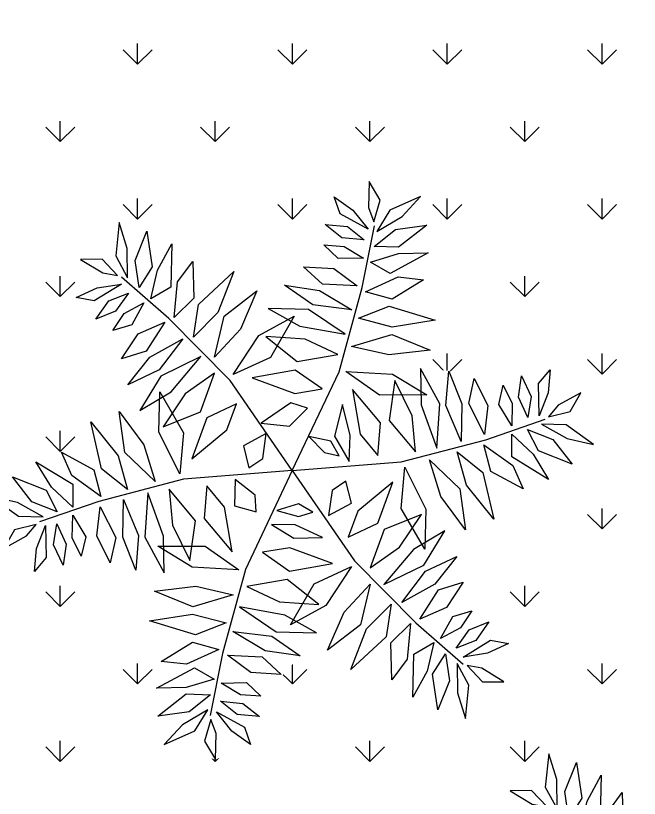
# Model space of a CAD drawing. Header units: inches. Extents: x -162 to 906, y 35 to 488.
# Drawn here: x 378.2 to 389.59, y 53.07 to 67.36 of the extents above; entities that cross this region are included whole.
import ezdxf

# ---------------------------------------------------------------- set-up
doc = ezdxf.new("R2010")
doc.units = ezdxf.units.IN
doc.header["$LTSCALE"] = 0.02
doc.header["$MEASUREMENT"] = 0
doc.set_wipeout_variables(frame=1)
for name, color, linetype, true_color in [('green bed', 7, 'Continuous', 0x145200), ('jogging track', 7, 'Continuous', 0x5e5e5e), ('PLANTS', 7, 'Continuous', 0x218500)]:
    doc.layers.add(name, color=color, linetype=linetype, true_color=true_color)
pattern_1 = [(90, (0, 0), (-1.414213562, 1.414213562), [0.375, -2.453427126]), (45, (0, 0), (-1.414213562373095, 1.414213562373095), [0.375, -1.625]), (135, (0, 0), (-1.414213562373095, -1.414213562373095), [0.375, -1.625])]

# ---------------------------------------------------------------- blocks, each defined once
blk = doc.blocks.new('AE24K')
blk.add_wipeout([(0.3551949136237864, 0.106527245213756), (0.38330191728022445, 0.1775314773046348), (0.41041712122815666, 0.21809228762336175), (0.43506982731359295, 0.26200622175611277), (0.4554456494808166, 0.31084019148061803), (0.3890162718492929, 0.3819055057928529), (0.31972971232035413, 0.39072740178981236), (0.2797292211111111, 0.35543979935044767), (0.25901468925789917, 0.32456315413532466), (0.20687119343616403, 0.3093698816316339), (0.15972775670914602, 0.29809744769291857), (0.11258432920789105, 0.27702290811600006), (0.11142148636233783, 0.31476039346794793), (0.09277667140585141, 0.3667647924609607), (0.03790418566355835, 0.4207149325475328), (0.019988087261599063, 0.4666459893664343), (-0.005969354658331594, 0.510379431192467), (-0.04147268311387729, 0.5498476051024905), (-0.1362317311181524, 0.5278507198698508), (-0.17851500822055766, 0.47225775739199527), (-0.16795529215072422, 0.419972516947561), (-0.1494728034445888, 0.38222568128481527), (-0.16448658055298898, 0.33384064598641294), (-0.17888727301417937, 0.28743140412639634), (-0.1836167167719829, 0.2360123434706891), (-0.21687975319873593, 0.25387403876085846), (-0.2704666659214252, 0.2584996208172765), (-0.3940080310552272, 0.24024808018120325), (-0.496918332594694, 0.23900740439610946), (-0.5252480029674436, 0.1459452233027616), (-0.4982447205409093, 0.08153034637642054), (-0.44768451326183395, 0.06453270837135139), (-0.4091404009994495, 0.06191898170415944), (-0.33802384679952335, -0.010720428861257014), (-0.29620104597987235, -0.04101056464531072), (-0.36401596714995504, -0.10303544308668999), (-0.37909859344962005, -0.18069286674086438), (-0.43901688124796384, -0.2603593257633241), (-0.45544564948081406, -0.3108402007063801), (-0.38901627184929033, -0.381905505792852), (-0.31972971232035263, -0.39072741101557507), (-0.27972923033687286, -0.3554398085762094), (-0.25906997139880744, -0.3243707884177137), (-0.2068711934361634, -0.3093698816316328), (-0.15947926158348955, -0.29863663283042774), (-0.11258432920788863, -0.2770229173417623), (-0.11365319668754298, -0.316380674289061), (-0.0379041856635559, -0.4207149417732956), (0.00936913341203704, -0.5077846254225241), (0.041472683113879735, -0.5498476051024893), (0.13623173111815384, -0.527850729095613), (0.17851499899479592, -0.4722577573919948), (0.16795528292496245, -0.41997251694756044), (0.15465956208624643, -0.3873626240687301), (0.16777801166598272, -0.3346156046435458), (0.1788872730893657, -0.287431404989861), (0.18361671677198546, -0.23601235269645104), (0.21687975319873834, -0.2538740387608571), (0.2712392865183427, -0.2637293586000331), (0.34572554723691984, -0.24049317616737786), (0.3940820231010254, -0.246385504689294), (0.4444389524248509, -0.24577840694274355), (0.49691833259469553, -0.23900740439610846), (0.5252480029674442, -0.14594522330276039), (0.49824471131514847, -0.08153035560218291), (0.4476845132618352, -0.06453271759711332), (0.41058727741042117, -0.062031723957523655), (0.37327179966973284, -0.022436010876364154), (0.338023846799526, 0.010720428861258124), (0.2960075306288286, 0.043771514977265946), (0.3283012395610764, 0.06088635470709014)])
for p, q in [((-0.0414726831138772, 0.549847605102491), (-0.07777240710869737, 0.5006975833749423)), ((-0.0527355222590753, 0.5019136588729922), (-0.0414726831138772, 0.549847605102491)), ((-0.1022762273722977, 0.5082464993676798), (-0.1362317311181522, 0.5278507198698512)), ((-0.1362317311181522, 0.5278507198698512), (-0.1139274895912346, 0.4861054984912498)), ((-0.09308310512382612, 0.4682974141098621), (-0.1022762273722977, 0.5082464993676798)), ((-0.07952156564429469, 0.4555188743617307), (-0.0527355222590753, 0.5019136588729922)), ((-0.07777240710869737, 0.5006975833749423), (-0.07952156564429469, 0.4555188743617307)), ((-0.05149821828036583, 0.4756306225379459), (-0.005969354658331483, 0.5103794311924674)), ((-0.005969354658331483, 0.5103794311924674), (-0.03082975988756598, 0.4496761433005454)), ((-0.1139274895912346, 0.4861054984912498), (-0.09308310512382612, 0.4682974141098621)), ((-0.1537160373471247, 0.4505168963083128), (-0.1785150082205575, 0.4722577573919957)), ((-0.1785150082205575, 0.4722577573919957), (-0.1368368489131875, 0.4679899655579551)), ((-0.07019916277893401, 0.4295166794781067), (-0.05149821828036583, 0.4756306225379459)), ((-0.1368368489131875, 0.4679899655579551), (-0.0949981336523642, 0.4512575405617887)), ((-0.05250655727299147, 0.3533181598595703), (-0.0885694836089419, 0.4623922892135215)), ((-0.02519805892919624, 0.4398263127903532), (0.02129362377083144, 0.4674208743674266)), ((0.02129362377083144, 0.4674208743674266), (-0.0205392239047244, 0.4008455082622233)), ((-0.0949981336523642, 0.4512575405617887), (-0.1537160373471247, 0.4505168963083128)), ((-0.03082975988756598, 0.4496761433005454), (-0.07019916277893401, 0.4295166794781067)), ((-0.1679552921507241, 0.4199725169475612), (-0.1303716187194786, 0.4370389975961211)), ((-0.1303716187194786, 0.4370389975961211), (-0.09217697835945593, 0.430658432229444)), ((-0.09217697835945593, 0.430658432229444), (-0.1294034948277618, 0.4142105482156615)), ((-0.06230534163651669, 0.4010400980553759), (-0.02519805892919624, 0.4398263127903532)), ((-0.1294034948277618, 0.4142105482156615), (-0.1679552921507241, 0.4199725169475612)), ((-0.004860777750733902, 0.4025158972333451), (0.03790418566355847, 0.4207149325475332)), ((0.03790418566355847, 0.4207149325475332), (0.005605675080954775, 0.3618316478252717)), ((-0.1515725973782844, 0.3865948780928483), (-0.1179641760621761, 0.4026572820512881)), ((-0.1179641760621761, 0.4026572820512881), (-0.07691235380473849, 0.4012254989885826)), ((-0.07691235380473849, 0.4012254989885826), (-0.1164370170615987, 0.3778564844767831)), ((-0.0205392239047244, 0.4008455082622233), (-0.06230534163651669, 0.4010400980553759)), ((-0.04330338816861534, 0.3496542956971389), (-0.004860777750733902, 0.4025158972333451)), ((-0.1164370170615987, 0.3778564844767831), (-0.1515725973782844, 0.3865948780928483)), ((0.3133010622769312, 0.3583804374999429), (0.3197297123203544, 0.3907274017898126)), ((0.3197297123203544, 0.3907274017898126), (0.3368727760275583, 0.3524991704267157)), ((0.3890162718492931, 0.3819055057928531), (0.3640159671499585, 0.3417168459215039)), ((0.3890162718492931, 0.3426970555627484), (0.3890162718492931, 0.3819055057928531)), ((-0.1644865805529889, 0.3338406459864132), (-0.1148891923519049, 0.3579925402946942)), ((-0.1148891923519049, 0.3579925402946942), (-0.06208753982366044, 0.3514265739948095)), ((0.005605675080954775, 0.3618316478252717), (-0.04330338816861534, 0.3496542956971389)), ((0.007106863558692389, 0.3477681991613624), (0.09277667140585155, 0.3667647924609612)), ((0.09277667140585155, 0.3667647924609612), (0.03016673197819308, 0.3171338593856179)), ((0.3433014260709815, 0.3078995625568863), (0.3133010622769312, 0.3583804374999429)), ((-0.06208753982366044, 0.3514265739948095), (-0.1186519474679111, 0.3230491326212559)), ((-0.01372579496394621, 0.1989606921142477), (-0.05250655727299147, 0.3533181598595703)), ((-0.0310252261282038, 0.3013256897781131), (0.007106863558692389, 0.3477681991613624)), ((0.2797292211111113, 0.3554397993504481), (0.3133010622769312, 0.331424630849797)), ((0.2940151121466652, 0.3191719872698378), (0.2797292211111113, 0.3554397993504481)), ((0.3368727760275583, 0.3524991704267157), (0.3433014260709815, 0.3078995625568863)), ((0.3590159080552429, 0.3147610392713576), (0.3890162718492931, 0.3426970555627484)), ((-0.1186519474679111, 0.3230491326212559), (-0.1644865805529889, 0.3338406459864132)), ((0.3133010622769312, 0.331424630849797), (0.3268726578381287, 0.2951568187691866)), ((0.3640159671499585, 0.3417168459215039), (0.3590159080552429, 0.3147610392713576)), ((0.03016673197819308, 0.3171338593856179), (-0.0310252261282038, 0.3013256897781131)), ((0.03635746804542439, 0.3053116714556179), (0.111421486362338, 0.3147603934679482)), ((0.111421486362338, 0.3147603934679482), (0.05003824128594125, 0.2701948009862924)), ((0.2590146892578993, 0.3245631541353249), (0.2897293485263042, 0.3034886145584061)), ((0.2690148074473289, 0.2897656519036995), (0.2590146892578993, 0.3245631541353249)), ((0.3268726578381287, 0.2951568187691866), (0.2940151121466652, 0.3191719872698378)), ((0.3947306264183617, 0.3177016774208532), (0.3547301352091203, 0.2966271378439349)), ((0.4554456494808168, 0.3108401914806183), (0.3947306264183617, 0.3177016774208532)), ((-0.1782960900903792, 0.2873770280574246), (-0.1180669418362115, 0.3103394447423784)), ((-0.1180669418362115, 0.3103394447423784), (-0.04943157356272021, 0.3086534181029754)), ((-0.04943157356272021, 0.3086534181029754), (-0.1154217033921476, 0.2815939415540214)), ((-0.01691470762147951, 0.2502895807405507), (0.03635746804542439, 0.3053116714556179)), ((0.2068711934361644, 0.3093698816316341), (0.2525860392144761, 0.2784932271907485)), ((0.2204427889973637, 0.264280164328301), (0.2068711934361644, 0.3093698816316341)), ((0.2797292211111113, 0.2221310851744644), (0.3561587261578261, 0.3078995625568863)), ((0.2897293485263042, 0.3034886145584061), (0.3090152986565702, 0.2672208024777967)), ((0.4083022219795609, 0.2966271378439349), (0.4554456494808168, 0.3108401914806183)), ((-0.1154217033921476, 0.2815939415540214), (-0.1782960900903792, 0.2873770280574246)), ((0.1597277567091462, 0.298097447692919), (0.209728366107818, 0.2574186876138302)), ((0.18615665235719, 0.2407550960353908), (0.1597277567091462, 0.298097447692919)), ((0.3090152986565702, 0.2672208024777967), (0.2690148074473289, 0.2897656519036995)), ((0.3547301352091203, 0.2966271378439349), (0.4083022219795609, 0.2966271378439349)), ((0.1125843292078912, 0.2770229081160003), (0.1461561703737102, 0.2196805564584725)), ((0.1747279432190529, 0.2378144671116589), (0.1125843292078912, 0.2770229081160003)), ((0.2525860392144761, 0.2784932271907485), (0.2733005710676881, 0.2294826713224394)), ((0.3368727760275583, 0.2755525982670166), (0.3861590899518781, 0.2824140749814874)), ((0.3740160853393864, 0.2515374205406018), (0.3368727760275583, 0.2755525982670166)), ((0.3861590899518781, 0.2824140749814874), (0.4390168812479658, 0.260359325763325)), ((-0.2976226622517535, 0.1800388274949314), (-0.2712392865183419, 0.2637293493742709)), ((-0.2712392865183419, 0.2637293493742709), (-0.2595626165481084, 0.1846920901585531)), ((-0.1185893967947846, 0.2702260670970928), (-0.1836167167719829, 0.2360123434706893)), ((-0.03784705051331105, 0.26402446308105), (-0.1185893967947846, 0.2702260670970928)), ((-0.117170861927745, 0.2364152325408106), (-0.03784705051331105, 0.26402446308105)), ((0.05003824128594125, 0.2701948009862924), (-0.01691470762147951, 0.2502895807405507)), ((0.209728366107818, 0.2574186876138302), (0.2425859117992841, 0.1971357070325692)), ((0.2733005710676881, 0.2294826713224394), (0.2204427889973637, 0.264280164328301)), ((0.4390168812479658, 0.260359325763325), (0.3740160853393864, 0.2515374205406018)), ((-0.437657308232243, 0.193216547556458), (-0.4449862266805331, 0.2500201054291424)), ((-0.4449862266805331, 0.2500201054291424), (-0.4048458452269514, 0.1981387227599445)), ((-0.3934997896995123, 0.1980909978879559), (-0.3941515345007414, 0.252151256681671)), ((-0.3941515345007414, 0.252151256681671), (-0.3574120091580459, 0.1826352616527362)), ((-0.3510193764933662, 0.1970483944115564), (-0.3453977316166643, 0.2431834552428986)), ((-0.3453977316166643, 0.2431834552428986), (-0.3105525598676291, 0.1857704803696212)), ((-0.2462289349631019, 0.1841423269415046), (-0.2168797531987359, 0.2538740387608587)), ((-0.2168797531987359, 0.2538740387608587), (-0.2089764387461948, 0.1784317918383174)), ((-0.1740427550269557, 0.1845792313997987), (-0.1351592269438759, 0.246618861836212)), ((-0.1351592269438759, 0.246618861836212), (-0.1357914223533117, 0.1604750619635067)), ((-0.003699706251676815, 0.2055440674289084), (0.072828929618451, 0.2430150573908971)), ((0.072828929618451, 0.2430150573908971), (0.145998585115942, 0.2403607592475692)), ((0.3368727760275583, 0.218210246609488), (0.3161582349485847, 0.2544780586900974)), ((0.3161582349485847, 0.2544780586900974), (0.3683017307703178, 0.2417353149023986)), ((-0.4610377442386344, 0.2052865210290573), (-0.496918332594694, 0.2390074043961099)), ((-0.496918332594694, 0.2390074043961099), (-0.4725030335270572, 0.1829959059540891)), ((-0.1836167167719829, 0.2360123434706893), (-0.117170861927745, 0.2364152325408106)), ((0.145998585115942, 0.2403607592475692), (0.0710797710828528, 0.1978363576034492)), ((0.08258396541384005, 0.2348738289621637), (0.109012861061883, 0.1662590525916836)), ((0.1418703975275868, 0.1941950688830736), (0.08258396541384005, 0.2348738289621637)), ((0.209728366107818, 0.1647887335169358), (0.1747279432190529, 0.2378144671116589)), ((0.2425859117992841, 0.1971357070325692), (0.18615665235719, 0.2407550960353908)), ((0.3683017307703178, 0.2417353149023986), (0.415445167497337, 0.2152696084599923)), ((-0.09724266953213778, 0.2199609089444543), (-0.162114729143843, 0.1889567267816479)), ((-0.03155774639420805, 0.2249271002632036), (-0.09724266953213778, 0.2199609089444543)), ((-0.0894781382323746, 0.1775374279217692), (-0.03155774639420805, 0.2249271002632036)), ((0.1461561703737102, 0.2196805564584725), (0.209728366107818, 0.1647887335169358)), ((0.1654421205039771, 0.1113672296501473), (0.2797292211111113, 0.2221310851744644)), ((0.415445167497337, 0.2152696084599923), (0.3368727760275583, 0.218210246609488)), ((-0.4342517100791765, 0.1588917457435599), (-0.4610377442386344, 0.2052865210290573)), ((0.0710797710828528, 0.1978363576034492), (-0.003699706251676815, 0.2055440674289084)), ((0.3161582349485847, 0.1760611674556509), (0.2811578120598188, 0.21232897953626)), ((0.2811578120598188, 0.21232897953626), (0.3461586079683983, 0.2054675028217887)), ((0.3461586079683983, 0.2054675028217887), (0.3833019172802246, 0.177531477304635)), ((-0.4070719388064923, 0.1539640812110905), (-0.437657308232243, 0.193216547556458)), ((-0.4048458452269514, 0.1981387227599445), (-0.4070719388064923, 0.1539640812110905)), ((-0.378463585810862, 0.1465620393652798), (-0.3934997896995123, 0.1980909978879559)), ((-0.3244612002284324, 0.1373253161608794), (-0.3510193764933662, 0.1970483944115564)), ((-0.3105525598676291, 0.1857704803696212), (-0.3244612002284324, 0.1373253161608794)), ((-0.162114729143843, 0.1889567267816479), (-0.0894781382323746, 0.1775374279217692)), ((8.881784197001252e-16, 4.440892098500626e-16), (-0.01372579496394621, 0.1989606921142477)), ((0.1790137068394149, 0.139793355375041), (0.1418703975275868, 0.1941950688830736)), ((-0.4725030335270572, 0.1829959059540891), (-0.4342517100791765, 0.1588917457435599)), ((-0.3574120091580459, 0.1826352616527362), (-0.378463585810862, 0.1465620393652798)), ((-0.2764683198249021, 0.1237942124734781), (-0.2976226622517535, 0.1800388274949314)), ((-0.2595626165481084, 0.1846920901585531), (-0.2764683198249021, 0.1237942124734781)), ((-0.2252144920063506, 0.1104962253655097), (-0.2462289349631019, 0.1841423269415046)), ((-0.2089764387461948, 0.1784317918383174), (-0.2252144920063506, 0.1104962253655097)), ((-0.1798562404194373, 0.09956799541848627), (-0.1740427550269557, 0.1845792313997987)), ((0.02329752407432917, 0.1829226441701222), (0.07544101989606311, 0.1187188157981223)), ((0.09758414269798443, 0.1549866278787322), (0.02329752407432917, 0.1829226441701222)), ((0.2897293485263042, 0.1324417692270661), (0.2454430936967, 0.177531477304635)), ((0.2454430936967, 0.177531477304635), (0.3047295258104459, 0.1677293716664314)), ((0.3833019172802246, 0.177531477304635), (0.3161582349485847, 0.1760611674556509)), ((-0.4912924992215908, 0.1655494438049323), (-0.5252480029674436, 0.1459452233027618)), ((-0.4520990131790681, 0.153536374838505), (-0.4912924992215908, 0.1655494438049323)), ((-0.1357914223533117, 0.1604750619635067), (-0.1798562404194373, 0.09956799541848627)), ((-0.08543027936244219, 0.1620036601831125), (-0.1467668974326468, 0.1116375721832763)), ((-0.02581685853075832, 0.1564536994849042), (-0.08543027936244219, 0.1620036601831125)), ((0.109012861061883, 0.1662590525916836), (0.1790137068394149, 0.139793355375041)), ((0.3047295258104459, 0.1677293716664314), (0.3640159671499585, 0.1030354338609283)), ((-0.5252480029674436, 0.1459452233027618), (-0.4779434567411904, 0.144388652569746)), ((-0.4779434567411904, 0.144388652569746), (-0.4520990131790681, 0.153536374838505)), ((-0.4737096249407466, 0.1154907951312412), (-0.4382995597233457, 0.1433579780049032)), ((-0.4382995597233457, 0.1433579780049032), (-0.4670170996240568, 0.0921364588083704)), ((-0.332235778384101, 0.1311870654593434), (-0.4447282097667689, 0.1544927174308737)), ((-0.06509299818397896, 0.1246932446261035), (-0.02581685853075832, 0.1564536994849042)), ((0.1225844473973199, 0.1005849051449359), (0.09758414269798443, 0.1549866278787322)), ((-0.4436726809964089, 0.1056143575205617), (-0.4190496361975855, 0.1355016134602578)), ((-0.4190496361975855, 0.1355016134602578), (-0.4234186069744243, 0.09503856094582375)), ((-0.4076935245884794, 0.09916866749288245), (-0.3859276524613096, 0.1340046965107868)), ((-0.3859276524613096, 0.1340046965107868), (-0.3854518245089258, 0.08809082334732077)), ((-0.1791679154679215, 0.08759346246410127), (-0.332235778384101, 0.1311870654593434)), ((0.2590146892578993, 0.09176300914797597), (0.2082997843848728, 0.139793355375041)), ((0.2082997843848728, 0.139793355375041), (0.2825864030085263, 0.1211693445141142)), ((0.3640159671499585, 0.1030354338609283), (0.2897293485263042, 0.1324417692270661)), ((-0.4982447205409093, 0.08153034637642076), (-0.4737096249407466, 0.1154907951312412)), ((-0.367475231566381, 0.07949930387818283), (-0.3353881108913477, 0.121943902672371)), ((-0.3353881108913477, 0.121943902672371), (-0.3390947364652748, 0.0587689682929553)), ((-0.1467668974326468, 0.1116375721832763), (-0.06509299818397896, 0.1246932446261035)), ((0.07544101989606311, 0.1187188157981223), (0.1225844473973199, 0.1005849051449359)), ((0.2825864030085263, 0.1211693445141142), (0.3283012395610765, 0.06088635470709036)), ((-0.4476845132618337, 0.06453270837135161), (-0.4436726809964089, 0.1056143575205617)), ((-0.3277953171697909, 0.05292074790278578), (-0.2920174853620034, 0.1115177110704066)), ((-0.2920174853620034, 0.1115177110704066), (-0.3015783649750992, 0.04083883629286778)), ((-0.06283088722569463, 0.1060664937135662), (-0.1193428002784875, 0.09298970349923685)), ((-0.0152571424609258, 0.1041684682662329), (-0.06283088722569463, 0.1060664937135662)), ((-0.06191414160811259, 0.0773209905252088), (-0.0152571424609258, 0.1041684682662329)), ((8.881784197001252e-16, 4.440892098500626e-16), (0.1654421205039771, 0.1113672296501473)), ((0.06044083338615636, 0.1074463818594076), (0.02044035140267653, 0.09764427622120397)), ((0.08258396541384005, 0.06529730270557055), (0.06044083338615636, 0.1074463818594076)), ((0.2068711934361644, 0.03736128641418057), (0.1761565341677613, 0.105976072010423)), ((0.1761565341677613, 0.105976072010423), (0.2468716846454075, 0.05843582599109931)), ((-0.4670170996240568, 0.0921364588083704), (-0.4982447205409093, 0.08153034637642076)), ((-0.4234186069744243, 0.09503856094582375), (-0.4476845132618337, 0.06453270837135161)), ((-0.4105872774104196, 0.06203172395752432), (-0.4076935245884794, 0.09916866749288245)), ((-0.3854518245089258, 0.08809082334732077), (-0.4105872774104196, 0.06203172395752432)), ((-0.2475754166211273, 0.0992357295641142), (-0.2933173400138385, 0.03241159998543486)), ((-0.2633270323014552, 0.01673467608233858), (-0.2475754166211273, 0.0992357295641142)), ((8.881784197001252e-16, 4.440892098500626e-16), (-0.1791679154679215, 0.08759346246410127)), ((-0.1193428002784875, 0.09298970349923685), (-0.06191414160811259, 0.0773209905252088)), ((-0.02569676677381416, 0.08602956647526483), (-0.05255970689362321, 0.0710042305354257)), ((-0.03216243057838408, 0.05918995831007789), (-0.02569676677381416, 0.08602956647526483)), ((0.02044035140267653, 0.09764427622120397), (0.0368691196355293, 0.0721587886458055)), ((0.3283012395610765, 0.06088635470709036), (0.2590146892578993, 0.09176300914797597)), ((-0.3713577739891525, 0.02447076435477991), (-0.367475231566381, 0.07949930387818283)), ((-0.210571453233622, 0.0851337448881635), (-0.2391130670597237, 0.0257658308356179)), ((-0.1984909992942558, 0.01127837533008558), (-0.210571453233622, 0.0851337448881635)), ((0.0368691196355293, 0.0721587886458055), (0.08258396541384005, 0.06529730270557055)), ((-0.3390947364652748, 0.0587689682929553), (-0.3713577739891525, 0.02447076435477991)), ((-0.05255970689362321, 0.0710042305354257), (-0.06170350821310677, 0.03098991913321258)), ((-0.06170350821310677, 0.03098991913321258), (-0.03216243057838408, 0.05918995831007789)), ((0.1700644215069778, 0.0712850719868463), (0.140534018080043, -0.005974438053743647)), ((0.1830144312861899, -0.007017041530142709), (0.1700644215069778, 0.0712850719868463)), ((0.2468716846454075, 0.05843582599109931), (0.2811578120598188, -0.006258102588641457)), ((-0.3380238467995236, -0.01072042886125679), (-0.3277953171697909, 0.05292074790278578)), ((-0.1484013151538397, 0.05586879433996872), (-0.1830144312861881, 0.007017032304381221)), ((-0.1405340180800421, 0.005974428827981271), (-0.1484013151538397, 0.05586879433996872)), ((0.1226400787481969, 0.05366512859027628), (0.09878326124364278, 0.004149794325297052)), ((0.1232717206118528, 0.001379888145842223), (0.1226400787481969, 0.05366512859027628)), ((0.2446986853319215, 0.04591710218051581), (0.1984909900684961, -0.01127837533008469)), ((0.2391130670597255, -0.02576584006137983), (0.2446986853319215, 0.04591710218051581)), ((-0.3015783649750992, 0.04083883629286778), (-0.3380238467995236, -0.01072042886125679)), ((-0.2933173400138385, 0.03241159998543486), (-0.2962010459798723, -0.0410105646453105)), ((-0.1135555898590246, 0.02906904147093314), (-0.123271720611851, -0.001379897371604155)), ((-0.0809259020620825, -0.004149794325296163), (-0.1135555898590246, 0.02906904147093314)), ((0.07615531537041687, 0.0368711862064397), (0.06044083338615636, 0.01040547976403383)), ((0.08401255636254756, 0.01040547976403383), (0.07615531537041687, 0.0368711862064397)), ((0.2811578120598188, -0.006258102588641457), (0.2068711934361644, 0.03736128641418057)), ((0.2962010459798758, 0.04101056464531183), (0.263327032301456, -0.01673467608233725)), ((0.2933173400138394, -0.03241160921119635), (0.2962010459798758, 0.04101056464531183)), ((-0.2962010459798723, -0.0410105646453105), (-0.2633270323014552, 0.01673467608233858)), ((-0.2391130670597237, 0.0257658308356179), (-0.2446986945576821, -0.04591711140627774)), ((-0.2468716846454067, -0.0584358352168608), (-0.2811578120598179, 0.006258102588642789)), ((-0.2811578120598179, 0.006258102588642789), (-0.2068711934361636, -0.0373612956399425)), ((-0.2446986945576821, -0.04591711140627774), (-0.1984909992942558, 0.01127837533008558)), ((-0.1830144312861881, 0.007017032304381221), (-0.170064421506976, -0.07128507198684497)), ((-0.170064421506976, -0.07128507198684497), (-0.1405340180800421, 0.005974428827981271)), ((8.881784197001252e-16, 4.440892098500626e-16), (-0.1654421205039762, -0.111367229650146)), ((8.881784197001252e-16, 4.440892098500626e-16), (0.1791679062421618, -0.08759346246409949)), ((8.881784197001252e-16, 4.440892098500626e-16), (0.01372579496394799, -0.1989606921142459)), ((0.06044083338615636, 0.01040547976403383), (0.07258383799864809, -0.02880296124030801)), ((0.07258383799864809, -0.02880296124030801), (0.08401255636254756, 0.01040547976403383)), ((0.09878326124364278, 0.004149794325297052), (0.09784110787476497, -0.03887115633489913)), ((0.09784110787476497, -0.03887115633489913), (0.1232717206118528, 0.001379888145842223)), ((0.3015783649751018, -0.04083884551862971), (0.3380238467995262, 0.01072042886125857)), ((0.3380238467995262, 0.01072042886125857), (0.3277953079440312, -0.05292075712854771)), ((-0.123271720611851, -0.001379897371604155), (-0.08692536038507637, -0.05562555709852646)), ((-0.08692536038507637, -0.05562555709852646), (-0.0809259020620825, -0.004149794325296163)), ((0.140534018080043, -0.005974438053743647), (0.1484013151538415, -0.05586879433996739)), ((0.1484013151538415, -0.05586879433996739), (0.1830144312861899, -0.007017041530142709)), ((0.1984909900684961, -0.01127837533008469), (0.2105714532336229, -0.08513374488816172)), ((0.2105714532336229, -0.08513374488816172), (0.2391130670597255, -0.02576584006137983)), ((0.263327032301456, -0.01673467608233725), (0.247575416621129, -0.09923572956411375)), ((0.3390947364652757, -0.05876896829295397), (0.3713577739891534, -0.02447077358054139)), ((0.3713577739891534, -0.02447077358054139), (0.3674752315663827, -0.07949931310394476)), ((-0.2068711934361636, -0.0373612956399425), (-0.1761565341677587, -0.1059760720104221)), ((0.247575416621129, -0.09923572956411375), (0.2933173400138394, -0.03241160921119635)), ((0.2920174853620061, -0.1115177110704053), (0.3015783649751018, -0.04083884551862971)), ((-0.06829807437828528, -0.04667330107040568), (-0.04615495157636484, -0.08882238022424271)), ((-0.0225832378257369, -0.05353477778487647), (-0.06829807437828528, -0.04667330107040568)), ((-0.00615446036712175, -0.07902026536027584), (-0.0225832378257369, -0.05353477778487647)), ((0.3277953079440312, -0.05292075712854771), (0.2920174853620061, -0.1115177110704053)), ((-0.2825864030085246, -0.1211693445141124), (-0.3283012487868362, -0.06088636393285229)), ((-0.3283012487868362, -0.06088636393285229), (-0.2590146892578966, -0.09176300914797508)), ((-0.1761565341677587, -0.1059760720104221), (-0.2468716846454067, -0.0584358352168608)), ((0.04405678242655586, -0.06800899432050711), (0.01525714246092669, -0.1041684682662316)), ((0.07434224997453232, -0.06652400628259247), (0.04405678242655586, -0.06800899432050711)), ((0.06283087799993314, -0.1060664937135645), (0.07434224997453232, -0.06652400628259247)), ((0.3353881108913512, -0.1219439026723692), (0.3390947364652757, -0.05876896829295397)), ((0.3854518245089285, -0.08809083257308226), (0.4105872774104213, -0.06203172395752343)), ((0.4105872774104213, -0.06203172395752343), (0.4076935245884812, -0.09916866749288156)), ((0.4234186069744279, -0.09503856094582197), (0.4476845132618354, -0.0645327175971131)), ((0.4476845132618354, -0.0645327175971131), (0.4436726809964107, -0.1056143667463236)), ((-0.04615495157636484, -0.08882238022424271), (-0.00615446036712175, -0.07902026536027584)), ((0.3674752315663827, -0.07949931310394476), (0.3353881108913512, -0.1219439026723692)), ((0.4670170903982953, -0.09213645880836907), (0.4982447113151487, -0.08153035560218269)), ((0.4982447113151487, -0.08153035560218269), (0.4737096249407475, -0.1154908043570027)), ((-0.2590146892578966, -0.09176300914797508), (-0.2082997843848711, -0.1397933553750401)), ((0.1357914223533125, -0.1604750619635058), (0.1798562311936767, -0.09956799541848493)), ((0.1798562311936767, -0.09956799541848493), (0.1740427550269583, -0.1845792313997978)), ((0.1791679062421618, -0.08759346246409949), (0.3322357783841046, -0.1311870746851049)), ((0.3859276524613104, -0.1340046965107855), (0.3854518245089285, -0.08809083257308226)), ((0.4076935245884812, -0.09916866749288156), (0.3859276524613104, -0.1340046965107855)), ((0.4190496269718249, -0.1355016134602565), (0.4234186069744279, -0.09503856094582197)), ((0.4382995597233474, -0.1433579780049015), (0.4670170903982953, -0.09213645880836907)), ((-0.3047295350362083, -0.1677293716664296), (-0.364015967149955, -0.1030354430866898)), ((-0.364015967149955, -0.1030354430866898), (-0.2897293485263015, -0.1324417692270643)), ((-0.1654421205039762, -0.111367229650146), (-0.2797292303368728, -0.2221310944002259)), ((-0.1225844566230805, -0.1005849143706978), (-0.09758415192374414, -0.1549866278787309)), ((-0.07544101989606133, -0.1187188157981214), (-0.1225844566230805, -0.1005849143706978)), ((0.01525714246092669, -0.1041684682662316), (0.06283087799993314, -0.1060664937135645)), ((0.1467668882068871, -0.111637572183275), (0.06509299818398162, -0.1246932538518655)), ((0.08543027936244396, -0.162003669408874), (0.1467668882068871, -0.111637572183275)), ((0.2089764387461948, -0.178431791838316), (0.2252144827805909, -0.1104962253655084)), ((0.2252144827805909, -0.1104962253655084), (0.2462289257373396, -0.1841423361672661)), ((0.4436726809964107, -0.1056143667463236), (0.4190496269718249, -0.1355016134602565)), ((-0.2082997843848711, -0.1397933553750401), (-0.2825864030085246, -0.1211693445141124)), ((-0.02329753330009066, -0.1829226441701208), (-0.07544101989606133, -0.1187188157981214)), ((0.06509299818398162, -0.1246932538518655), (0.0258168585307601, -0.1564537087106666)), ((0.2595626073223478, -0.1846920901585514), (0.2764683198249056, -0.1237942124734777)), ((0.2764683198249056, -0.1237942124734777), (0.2976226622517562, -0.1800388274949296)), ((0.4737096249407475, -0.1154908043570027), (0.4382995597233474, -0.1433579780049015)), ((-0.2897293485263015, -0.1324417692270643), (-0.2454430936966983, -0.1775314865303965)), ((-0.1790137160651746, -0.1397933553750401), (-0.1418704067533483, -0.194195078108836)), ((-0.1090128610618821, -0.1662590525916823), (-0.1790137160651746, -0.1397933553750401)), ((0.3105525598676326, -0.1857704895953831), (0.3244611910026709, -0.1373253253866409)), ((0.3244611910026709, -0.1373253253866409), (0.3510193764933707, -0.1970483944115551)), ((0.3322357783841046, -0.1311870746851049), (0.4447282097667706, -0.1544927266566352)), ((-0.09758415192374414, -0.1549866278787309), (-0.02329753330009066, -0.1829226441701208)), ((0.0258168585307601, -0.1564537087106666), (0.08543027936244396, -0.162003669408874)), ((0.3574119999322853, -0.1826352616527349), (0.3784635765851014, -0.146562039365278)), ((0.3784635765851014, -0.146562039365278), (0.3934997896995149, -0.1980909978879546)), ((0.4048458452269532, -0.1981387227599432), (0.4070719388064941, -0.153964090436852)), ((0.4070719388064941, -0.153964090436852), (0.4376573082322448, -0.1932165475564576)), ((0.4779434567411922, -0.1443886525697446), (0.4520990131790708, -0.1535363748385041)), ((0.4520990131790708, -0.1535363748385041), (0.4912924899958302, -0.1655494438049314)), ((0.5252480029674444, -0.1459452233027601), (0.4779434567411922, -0.1443886525697446)), ((0.4912924899958302, -0.1655494438049314), (0.5252480029674444, -0.1459452233027601)), ((-0.2454430936966983, -0.1775314865303965), (-0.3047295350362083, -0.1677293716664296)), ((-0.2097283753335795, -0.1647887427426973), (-0.1747279432190512, -0.2378144671116575)), ((-0.1461561703737075, -0.219680565684234), (-0.2097283753335795, -0.1647887427426973)), ((-0.08258396541383739, -0.2348738381879252), (-0.1090128610618821, -0.1662590525916823)), ((0.1351592269438777, -0.2466188618362106), (0.1357914223533125, -0.1604750619635058)), ((0.4342517008534141, -0.1588917457435586), (0.4610377442386362, -0.2052865302548192)), ((0.4725030335270617, -0.1829959151798506), (0.4342517008534141, -0.1588917457435586)), ((-0.3833019172802219, -0.1775314865303965), (-0.3161582441743453, -0.1760611674556496)), ((-0.3461586079683965, -0.2054675028217874), (-0.3833019172802219, -0.1775314865303965)), ((-0.3161582441743453, -0.1760611674556496), (-0.2811578120598179, -0.2123289795362591)), ((0.08947813823237638, -0.1775374371475307), (0.03155773716844834, -0.2249271002632023)), ((0.1621147199180824, -0.188956726781647), (0.08947813823237638, -0.1775374371475307)), ((0.1740427550269583, -0.1845792313997978), (0.1351592269438777, -0.2466188618362106)), ((0.2168797531987385, -0.2538740387608569), (0.2089764387461948, -0.178431791838316)), ((0.2462289257373396, -0.1841423361672661), (0.2168797531987385, -0.2538740387608569)), ((0.2712392865183428, -0.2637293586000329), (0.2595626073223478, -0.1846920901585514)), ((0.2976226622517562, -0.1800388274949296), (0.2712392865183428, -0.2637293586000329)), ((0.3941515345007414, -0.252151265907433), (0.3574119999322853, -0.1826352616527349)), ((0.4969183325946958, -0.2390074043961081), (0.4725030335270617, -0.1829959151798506)), ((-0.2425859117992815, -0.1971357070325679), (-0.1861566615829515, -0.2407551052611532)), ((-0.2097283753335795, -0.2574186968395917), (-0.2425859117992815, -0.1971357070325679)), ((-0.1459985851159402, -0.2403607592475683), (-0.0710797710828519, -0.1978363576034479)), ((-0.1418704067533483, -0.194195078108836), (-0.08258396541383739, -0.2348738381879252)), ((-0.0710797710828519, -0.1978363576034479), (0.003699697025917104, -0.2055440674289071)), ((0.01372579496394799, -0.1989606921142459), (0.05250655727299325, -0.3533181598595689)), ((0.09724266030637718, -0.219960908944453), (0.1621147199180824, -0.188956726781647)), ((0.3453977316166679, -0.2431834552428973), (0.3105525598676326, -0.1857704895953831)), ((0.3510193764933707, -0.1970483944115551), (0.3453977316166679, -0.2431834552428973)), ((0.3934997896995149, -0.1980909978879546), (0.3941515345007414, -0.252151265907433)), ((0.444986226680534, -0.2500201146549039), (0.4048458452269532, -0.1981387227599432)), ((0.4376573082322448, -0.1932165475564576), (0.444986226680534, -0.2500201146549039)), ((-0.2811578120598179, -0.2123289795362591), (-0.3461586079683965, -0.2054675028217874)), ((0.003699697025917104, -0.2055440674289071), (-0.07282892961844922, -0.2430150666166591)), ((0.4610377442386362, -0.2052865302548192), (0.4969183325946958, -0.2390074043961081)), ((-0.3683017307703151, -0.2417353149023969), (-0.4154451674973343, -0.2152696176857547)), ((-0.4154451674973343, -0.2152696176857547), (-0.3368727760275574, -0.2182102466094866)), ((-0.2797292303368728, -0.2221310944002259), (-0.3561587261578252, -0.307899562556885)), ((-0.3368727760275574, -0.2182102466094866), (-0.3161582441743453, -0.2544780586900961)), ((-0.1125843292078885, -0.2770229173417622), (-0.1461561703737075, -0.219680565684234)), ((0.03155773716844834, -0.2249271002632023), (0.09724266030637718, -0.219960908944453)), ((-0.3161582441743453, -0.2544780586900961), (-0.3683017307703151, -0.2417353149023969)), ((-0.2733005802934505, -0.229482671322438), (-0.2204427889973628, -0.264280173554063)), ((-0.2525860392144734, -0.2784932364165105), (-0.2733005802934505, -0.229482671322438)), ((-0.1861566615829515, -0.2407551052611532), (-0.1597277659349086, -0.2980974569186805)), ((-0.1747279432190512, -0.2378144671116575), (-0.1125843292078885, -0.2770229173417622)), ((-0.07282892961844922, -0.2430150666166591), (-0.1459985851159402, -0.2403607592475683)), ((0.1171708619277467, -0.2364152417665726), (0.03784705051331194, -0.2640244723068115)), ((0.1836167167719855, -0.2360123526964508), (0.1171708619277467, -0.2364152417665726)), ((0.1185893967947873, -0.2702260763228543), (0.1836167167719855, -0.2360123526964508)), ((-0.439016881247964, -0.2603593257633241), (-0.3740160853393837, -0.2515374297663637)), ((-0.3740160853393837, -0.2515374297663637), (-0.3368727760275574, -0.2755525982670148)), ((-0.05003825051170185, -0.2701948009862911), (0.01691470762148128, -0.250289580740549)), ((0.01691470762148128, -0.250289580740549), (-0.03635747727118588, -0.3053116806813794)), ((-0.3861590899518754, -0.2824140749814865), (-0.439016881247964, -0.2603593257633241)), ((-0.3090152986565684, -0.2672208024777949), (-0.2690148074473262, -0.2897656611294614)), ((-0.2897293485263015, -0.3034886145584053), (-0.3090152986565684, -0.2672208024777949)), ((-0.2204427889973628, -0.264280173554063), (-0.2068711934361636, -0.3093698816316328)), ((-0.1597277659349086, -0.2980974569186805), (-0.2097283753335795, -0.2574186968395917)), ((-0.1114214863623362, -0.3147604026937101), (-0.05003825051170185, -0.2701948009862911)), ((0.03784705051331194, -0.2640244723068115), (0.1185893967947873, -0.2702260763228543)), ((-0.3368727760275574, -0.2755525982670148), (-0.3861590899518754, -0.2824140749814865)), ((-0.2068711934361636, -0.3093698816316328), (-0.2525860392144734, -0.2784932364165105)), ((0.0494315735627211, -0.3086534181029741), (0.1154217033921503, -0.2815939415540201)), ((0.1154217033921503, -0.2815939415540201), (0.1782960808646168, -0.2873770280574233)), ((-0.4083022219795591, -0.2966271378439336), (-0.4554456494808141, -0.3108402007063797)), ((-0.35473014443488, -0.2966271378439336), (-0.4083022219795591, -0.2966271378439336)), ((-0.394730626418359, -0.3177016774208519), (-0.35473014443488, -0.2966271378439336)), ((-0.3268726578381287, -0.2951568187691858), (-0.2940151121466617, -0.3191719964955992)), ((-0.3133010622769294, -0.3314246308497952), (-0.3268726578381287, -0.2951568187691858)), ((-0.2690148074473262, -0.2897656611294614), (-0.2590146892578966, -0.3245631541353236)), ((0.1782960808646168, -0.2873770280574233), (0.1180669418362132, -0.3103394447423766)), ((-0.4554456494808141, -0.3108402007063797), (-0.394730626418359, -0.3177016774208519)), ((-0.3433014260709797, -0.307899562556885), (-0.3133010622769294, -0.3583804374999415)), ((-0.3368727760275574, -0.352499170426714), (-0.3433014260709797, -0.307899562556885)), ((-0.2590146892578966, -0.3245631541353236), (-0.2897293485263015, -0.3034886145584053)), ((-0.03635747727118588, -0.3053116806813794), (-0.1114214863623362, -0.3147604026937101)), ((-0.0301667319781922, -0.3171338593856166), (0.03102522612820646, -0.3013256990038746)), ((0.03102522612820646, -0.3013256990038746), (-0.007106872784453877, -0.3477681991613606)), ((0.1180669418362132, -0.3103394447423766), (0.0494315735627211, -0.3086534181029741)), ((-0.3590159080552402, -0.3147610392713571), (-0.3890162718492904, -0.3426970647885099)), ((-0.364015967149955, -0.341716845921503), (-0.3590159080552402, -0.3147610392713571)), ((-0.2940151121466617, -0.3191719964955992), (-0.2797292303368728, -0.3554398085762092)), ((-0.09277668063161215, -0.3667647924609603), (-0.0301667319781922, -0.3171338593856166)), ((0.06208753982366222, -0.351426583220571), (0.1186519474679129, -0.3230491418470174)), ((0.1186519474679129, -0.3230491418470174), (0.1644865805529907, -0.3338406552121747)), ((-0.3890162718492904, -0.3819055057928518), (-0.364015967149955, -0.341716845921503)), ((-0.2797292303368728, -0.3554398085762092), (-0.3133010622769294, -0.3314246308497952)), ((0.1644865805529907, -0.3338406552121747), (0.1148891923519075, -0.3579925402946924)), ((-0.3890162718492904, -0.3426970647885099), (-0.3890162718492904, -0.3819055057928518)), ((-0.3197297123203526, -0.390727411015575), (-0.3368727760275574, -0.352499170426714)), ((-0.007106872784453877, -0.3477681991613606), (-0.09277668063161215, -0.3667647924609603)), ((-0.005605675080952111, -0.3618316570510332), (0.04330337894285297, -0.3496542956971376)), ((0.04330337894285297, -0.3496542956971376), (0.004860768524972414, -0.4025158972333434)), ((0.05250655727299325, -0.3533181598595689), (0.08856948360894457, -0.4623922892135206)), ((0.1148891923519075, -0.3579925402946924), (0.06208753982366222, -0.351426583220571)), ((-0.3133010622769294, -0.3583804374999415), (-0.3197297123203526, -0.390727411015575)), ((-0.0379041856635558, -0.4207149417732952), (-0.005605675080952111, -0.3618316570510332)), ((0.07691235380474026, -0.4012254989885813), (0.1164370170616014, -0.3778564844767822)), ((0.1164370170616014, -0.3778564844767822), (0.1515725881525229, -0.386594878092847)), ((0.1515725881525229, -0.386594878092847), (0.1179641760621788, -0.4026572820512864)), ((0.004860768524972414, -0.4025158972333434), (-0.0379041856635558, -0.4207149417732952)), ((-0.02129363299659381, -0.4674208743674253), (0.02053922390472529, -0.400845508262222)), ((0.02053922390472529, -0.400845508262222), (0.06230534163651757, -0.4010400980553745)), ((0.06230534163651757, -0.4010400980553745), (0.02519804970343564, -0.4398263127903523)), ((0.1179641760621788, -0.4026572820512864), (0.07691235380474026, -0.4012254989885813)), ((0.0921769783594586, -0.4306584322294431), (0.1294034948277636, -0.4142105574414225)), ((0.1294034948277636, -0.4142105574414225), (0.1679552829249626, -0.4199725169475603)), ((0.1679552829249626, -0.4199725169475603), (0.1303716187194812, -0.4370389975961197)), ((0.02519804970343564, -0.4398263127903523), (-0.02129363299659381, -0.4674208743674253)), ((0.03082975066180538, -0.4496761433005445), (0.0701991627789349, -0.4295166794781049)), ((0.0701991627789349, -0.4295166794781049), (0.05149821828036849, -0.4756306225379445)), ((0.1303716187194812, -0.4370389975961197), (0.0921769783594586, -0.4306584322294431)), ((0.005969345432570883, -0.5103794311924665), (0.03082975066180538, -0.4496761433005445)), ((0.07952156564429735, -0.4555188835874926), (0.05273552225907707, -0.5019136680987533)), ((0.07777240710869915, -0.5006975926007033), (0.07952156564429735, -0.4555188835874926)), ((0.09499813365236687, -0.4512575405617878), (0.153716028121365, -0.4505168963083115)), ((0.1368368489131901, -0.4679899747837171), (0.09499813365236687, -0.4512575405617878)), ((0.153716028121365, -0.4505168963083115), (0.1785149989947961, -0.4722577573919948)), ((0.09308310512382878, -0.4682974141098613), (0.1022762181465371, -0.5082465085934418)), ((0.1139274895912372, -0.4861054984912485), (0.09308310512382878, -0.4682974141098613)), ((0.1785149989947961, -0.4722577573919948), (0.1368368489131901, -0.4679899747837171)), ((0.05149821828036849, -0.4756306225379445), (0.005969345432570883, -0.5103794311924665)), ((0.136231731118154, -0.5278507290956131), (0.1139274895912372, -0.4861054984912485)), ((0.04147268311387986, -0.5498476051024892), (0.07777240710869915, -0.5006975926007033)), ((0.05273552225907707, -0.5019136680987533), (0.04147268311387986, -0.5498476051024892)), ((0.1022762181465371, -0.5082465085934418), (0.136231731118154, -0.5278507290956131))]:
    blk.add_line(p, q)

msp = doc.modelspace()

# ---------------------------------------------------------------- hatches: boundary and pattern name
at = {"layer": 'green bed'}
h = msp.add_hatch(dxfattribs=at)
h.set_pattern_fill('GRASS', color=98, scale=2)
h.set_pattern_definition(pattern_1)
edge = h.paths.add_edge_path()
edge.add_arc((544.3615439885334, -96.65123406315908), 162.9942546159928, 95.58947193296545, 114.2394413352657)
edge.add_line((477.4441186161647, 51.97307491540785), (477.4441186161647, 51.14071426372944))
edge.add_line((477.4441186161647, 51.14071426372944), (468.4907479969479, 51.1407142637293))
edge.add_line((468.4907479969479, 51.1407142637293), (468.490747996948, 46.64071426373069))
edge.add_line((468.490747996948, 46.64071426373069), (568.0726504680192, 46.6407142637307))
edge.add_line((568.0726504680192, 46.6407142637307), (568.0726504680192, 246.4207142637306))
edge.add_line((568.0726504680192, 246.4207142637306), (368.2926504680192, 246.4207142637307))
edge.add_line((368.2926504680192, 246.4207142637307), (368.2926504680192, 230.2207142637308))
edge.add_line((368.2926504680192, 230.2207142637308), (372.7926504680192, 230.2207142637308))
edge.add_line((372.7926504680192, 230.2207142637308), (372.7926504680191, 237.8129027323037))
edge.add_line((372.7926504680191, 237.8129027323037), (559.7317900497445, 237.8129027323037))
edge.add_line((559.7317900497445, 237.8129027323037), (559.7317900497445, 81.85082150486963))
edge.add_line((559.7317900497445, 81.85082150486963), (551.5326316118169, 81.85082150486956))
edge.add_arc((525.6078797879225, 94.09321532003378), 28.67000110666355, 275.7613038748607, 334.7220068828067, ccw=False)
h = msp.add_hatch(dxfattribs=at)
h.set_pattern_fill('GRASS', color=98, scale=2)
h.set_pattern_definition(pattern_1)
h.paths.add_polyline_path([(378.5479397443222, 81.85082150486902), (372.7926504680192, 81.85082150486902), (372.7926504680192, 90.91324072219896), (368.2926504680192, 92.34339067146136), (368.2926504680192, 46.64071426373069), (461.5907479969478, 46.64071426373069), (461.5907479969479, 51.1407142637293), (452.6364527399738, 51.14071426372944), (452.6364527399738, 53.28474962331163, 0.0811521740539182), (403.2589384308404, 68.6309801356803, -0.175345666436048)])
at = {"layer": 'jogging track'}
h = msp.add_hatch(dxfattribs=at)
h.set_pattern_fill('ZIGZAG', color=250, scale=2)
h.set_pattern_definition([(0, (0, 0), (0.25, 0.25), [0.25, -0.25]), (90, (0.25, 0), (-0.25, 0.25), [0.25, -0.25])])
edge = h.paths.add_edge_path()
edge.add_line((417.7156975321639, 69.46594615606915), (417.969065127129, 65.86176399326696))
edge.add_arc((380.9829488055409, -90.15432219984123), 160.3402380925307, 69.77933316560461, 76.66332011708232, ccw=False)
edge.add_line((436.402418775813, 60.30389226445288), (437.4616694342531, 63.17964987860019))
edge.add_arc((382.2974324710599, -75.94217493688836), 149.6595308683106, 68.37080805539117, 76.31056853970608)
edge = h.paths.add_edge_path()
edge.add_line((437.4616694342531, 63.1796498786002), (436.4024187758129, 60.30389226445291))
edge.add_arc((380.9829488055412, -90.1543221998398), 160.3402380925292, 63.79716670516382, 69.77933316560461, ccw=False)
edge.add_line((451.7812165257991, 53.70879760290757), (451.881215098161, 53.65954287675747))
edge.add_line((451.881215098161, 53.65954287675747), (452.2817163203074, 53.46140710041574))
edge.add_line((452.2817163203074, 53.46140710041574), (452.6364527399738, 53.28474962331164))
edge.add_line((452.6364527399738, 53.28474962331164), (452.6364527399738, 53.6977171454275))
edge.add_arc((475.6747685152205, 50.80725181142343), 23.21893157763854, 167.2122333842641, 172.8488429831983, ccw=False)
edge.add_arc((382.2974324710605, -75.94217493688834), 149.6595308683104, 61.79453233084762, 68.37080805539136)
edge = h.paths.add_edge_path()
edge.add_arc((382.2974324710605, -75.94217493688853), 149.6595308683106, 76.31056853970631, 81.66975100254557)
edge.add_arc((405.1544948622658, 92.82819231659045), 20.72314365547698, 254.5523837049943, 266.7507007607028, ccw=False)
edge.add_line((399.6347353503269, 72.85368511626392), (398.7696277253103, 69.53965426135107))
edge.add_arc((409.172186511896, 109.3894946648826), 41.18522804957269, 255.3697728163256, 261.7451197012458)
edge.add_arc((380.9829488055414, -90.1543221998391), 160.3402380925285, 76.66332011708232, 82.01409404322169, ccw=False)
edge.add_line((417.969065127129, 65.86176399326703), (417.7156975321639, 69.46594615606915))
edge = h.paths.add_edge_path()
edge.add_arc((396.0426106886642, 79.61259211433318), 5.675280743141334, 121.11974733059171, 195.4074210882895, ccw=False)
edge.add_arc((393.1745176058944, 85.22621649228243), 0.7578760471570949, 246.1564880926161, 265.07588315044165, ccw=False)
edge.add_line((392.8681537743101, 84.5330229366636), (386.328912872351, 86.61126627980838))
edge.add_arc((373.7724993707052, 98.7035719589557), 17.43236577926966, 286.0513729555705, 316.0786880034024, ccw=False)
edge.add_line((378.5925334873219, 81.950821504869), (372.8926504680193, 81.95082150486901))
edge.add_line((372.8926504680193, 81.95082150486901), (372.8926504680193, 90.88145961221534))
edge.add_line((372.8926504680193, 90.88145961221534), (372.7926504680192, 90.91324072219896))
edge.add_line((372.7926504680192, 90.91324072219896), (372.7926504680192, 81.85082150486902))
edge.add_line((372.7926504680192, 81.85082150486902), (378.5479397443222, 81.85082150486903))
edge.add_arc((409.1721865118956, 109.389494664882), 41.18522804957197, 221.9632753249831, 255.3697728163258)
edge.add_line((398.7696277253103, 69.53965426135107), (399.6347353503269, 72.85368511626392))
edge.add_arc((405.1544948622658, 92.82819231659037), 20.72314365547691, 225.2741215216946, 254.5523837049943, ccw=False)

# ---------------------------------------------------------------- next in the draw order: block references
at = {"layer": 'PLANTS', "xscale": 10.01492851522593, "yscale": 10.01492851522593, "zscale": 10.01492851522593, "rotation": 270.6258032969428}
msp.add_blockref('AE24K', (391.0972236101444, 49.35225346817239), dxfattribs=at)

# ---------------------------------------------------------------- next in the draw order: block references
msp.add_blockref('AE24K', (383.2509003148799, 59.04993133269717, -1.016523875413999), dxfattribs=at)

doc.saveas('drawing.dxf')
